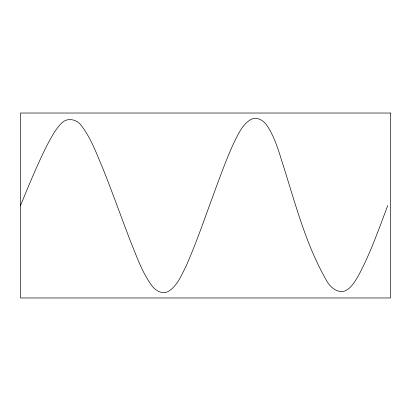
<?xml version="1.0" encoding="UTF-8"?>
<svg xmlns="http://www.w3.org/2000/svg" width="411" height="411" viewBox="0 0 411 411"><rect width="100%" height="100%" fill="white"/><g stroke="black" fill="none" stroke-linecap="round" stroke-linejoin="round"><path stroke-width="0.62" d="M387.753 205.5C378.69 229.554 370.157 253.962 357.914 276.639C354.667 281.715 351.595 287.371 346.154 290.418C338.53 294.127 330.958 287.983 327.182 281.674C306.75 246.641 296.249 206.923 284.201 168.479C279.408 153.94 275.735 138.589 267.104 125.715C263.759 120.567 257.086 116.287 250.982 119.396C241.57 124.97 237.455 135.969 232.744 145.278C225.367 161.852 219.212 178.929 212.965 195.949C204.349 219.315 196.319 242.932 186.245 265.722C181.534 275.031 177.418 286.03 168.007 291.605C161.806 294.744 155.153 290.31 151.572 285.285C142.18 272.416 136.976 257.127 130.97 242.521C121.461 217.892 112.686 192.985 102.858 168.479C96.6 153.889 91.232 138.522 81.506 125.787C77.186 119.442 67.651 117.089 61.845 122.858C55.444 129.141 51.447 137.289 47.152 145.042C37.257 164.729 28.893 185.125 20.55 205.5M390.45 113.025L20.55 113.025L20.55 297.975L390.45 297.975L390.45 113.025"/></g></svg>
